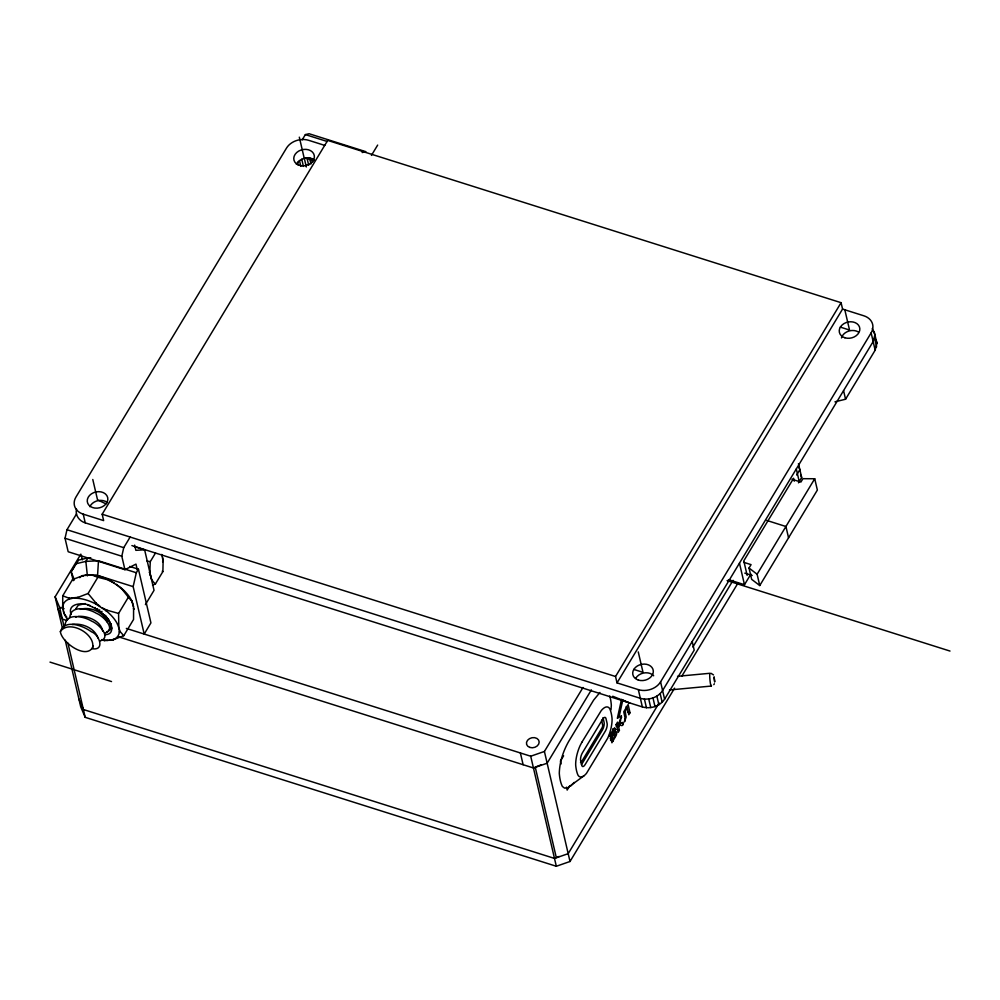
<?xml version="1.0" encoding="UTF-8"?>
<svg xmlns="http://www.w3.org/2000/svg" width="1000" height="1000" viewBox="0 0 1000 1000"><rect width="100%" height="100%" fill="white"/><g stroke="black" fill="none" stroke-linecap="round" stroke-linejoin="round"><path stroke-width="1.5" d="M65.062 625.413C65.838 612.212 84.175 616.413 91.7 621.163C98.175 623.538 112.188 637.2 100.225 640.925M69.787 617.587C70.562 604.388 88.9 608.575 96.425 613.337C102.9 615.7 116.912 629.362 104.938 633.1M110.2 622.537C94.038 601.375 124.35 634.35 104.675 634.712M114.237 582.95L107.062 579.587L97.85 577.275L88.075 593.5L77.975 597.388L77.962 598.312A31.637 15.75 31.1 0 1 95.65 603.9L106.213 610.812A31.637 15.75 31.1 0 1 117.513 624.175L120.188 631.663L123.763 635.7L133.55 619.475L133.6 607.275L131.688 600.688A31.637 15.75 31.1 0 0 120.388 587.325L109.812 580.413A31.637 15.75 31.1 0 0 92.125 574.825L82.725 575.662L72.513 579.575L62.737 595.8L62.688 608.075L64.588 614.587A31.637 15.75 31.1 0 0 67.75 619.663M129.7 566.45L138.438 569.212L150.925 622.9L144.2 634.05L133.162 586.638L97.562 575.375L98.475 560.775L85.862 561.388L76.487 563.638M611.013 709.775L611.325 705.288A56.062 21.188 -72.5 0 0 609.75 695.987M116.363 584.338L122.375 589.587L128.375 597.225L118.588 613.45L118.812 627.413M155.488 553.038L150.287 561.65C150 569.038 148.55 578.913 155.463 583.888L162.887 571.587L163.113 561.25L161.863 554.7M93.338 645.9C87.737 660.95 61.575 642.7 60.362 631.575C68.9 618.925 96.363 634.163 92.475 648.188M102.725 631.125C100.887 620.887 87.775 615.662 78.263 616.362M76.537 509.137C74.887 515.262 79.463 521.188 85.237 522.85L640.35 698.312C648.4 700.65 657.95 697.712 662.6 690.562L873.162 341.575L874.925 334.738L872.262 328.488M834.963 401.825L845.562 399.237L875.163 350.188L876.925 343.363L874.125 331.438M75.638 609.062L78.288 605.2L85.312 603.575M92.55 607.038L99.138 610.85L104.95 615.65L97.2 609.637L97.45 608.675L96.762 609.4M94.9 608.325L95.05 607.513L94.712 608.2M99.125 610.9L99.775 609.975L98.95 610.788M612.737 729.725L612.962 728.575M60.362 631.575C64.837 618.5 83.4 625.9 91.375 631.763C99.425 634.6 105.35 651.062 91.95 648.7M137.363 570.112L135.975 564.113L124.938 569.688L68.175 551.75L65.037 538.275L66.975 529.725L76.513 513.913M124.938 569.688L121.8 556.225L123.737 547.663L130.1 537.125M133.162 586.638L136.312 572.737L138.438 569.212M95.913 602.975L95.65 603.9L96.025 603.1L88.075 593.5M612.775 739.3C616.025 736.4 616.112 729.137 612.275 737.138L612.775 739.3L610.225 738.487M611.987 735.913L614.125 730.537L611.55 734.05L611.987 735.913L609.425 735.1M96.95 609.5L97.45 608.675M302.2 139.85L305.375 134.588L309.113 133.737L365.875 151.688L362.137 152.525M324.8 145.412L308.75 140.338A16.712 13.05 -13.1 0 0 286.512 148.088L75.95 497.075A16.712 13.05 -13.1 0 0 83.225 514.15L103.65 520.612L102.163 514.225L327.7 140.412L841.075 302.688L842.562 309.075L617.025 682.887L638.325 689.625A16.712 13.05 -13.1 0 0 660.575 681.875L871.137 332.887A16.712 13.05 -13.1 0 0 863.863 315.8L842.562 309.075M62.425 628.15L55.125 596.8L80.862 554.138M74.438 566.462L71.137 571.775L73.2 580.625M90.787 557.737L87.987 557.875L85.862 561.388L87.387 575.875M371.438 155.387L377.663 145.087M145.4 604.65L154.037 590.325L144.613 549.788L134.425 546.575M126.337 628.413L530.712 756.225L544.412 751.462L583.013 687.463M591.388 689.875L547.137 763.213L533.45 767.975L118.812 636.912M563.612 755.8L560.413 761.087L561.087 763.988M617.025 682.887L615.538 676.5L841.075 302.688M569.55 786.1L567.163 790.062L566.487 787.163M610.9 734.375L609.712 736.338L612.275 737.138M618.3 725.5L621.388 715.688L620.025 723.5L623.013 722.375L623.362 723.838C622.463 728.075 619.388 722.712 618.638 726.963L619.412 730.325L618.212 732.312L616.312 724.137L617.513 722.15L618.3 725.5L615.737 724.688M630.013 712.75L628.812 714.75L627.25 708.037L625.163 711.5L626.163 717.013L624.487 721.925L625 717.738L623.763 711.775L628.112 704.575L630.013 712.75L627.463 711.95M659.087 703L568.188 853.662L554.5 858.425L83.375 709.513L78.913 699M692.875 647L733.088 580.337M796.637 475.012L799.862 469.675L798.737 467.05M131.888 545.575L642.362 706.925C650.413 709.262 659.95 706.325 664.6 699.175L694.2 650.125L692.2 641.513M65.225 640.212L80.725 706.838L85.2 717.337L556.325 866.263L570.013 861.488L674.587 688.162M681.825 676.162L738.138 582.837M798.462 482.837L801.675 477.512L798.45 463.65M792 479.263L800.888 482.062L802.938 478.688L814.725 478.75L817.362 490.062L759.75 585.55L751.663 579.338L749.025 568.025L751.075 564.637L743.662 562.3M728.438 579.65L744.475 584.712L750.875 574.1M759.75 585.55L757.113 574.237L814.725 478.75M713.812 684.65L714.35 683.775M106.013 503.862L107.25 501.85A10.412 8.125 -13.1 0 0 103.438 492.663L101.05 491.887A10.412 8.125 -13.1 0 0 88.188 497.3A10.412 8.125 -13.1 0 0 92.425 507.5A10.412 8.125 -13.1 0 0 106.013 503.862L97.55 499.925L92.788 479.487M296.413 164.338C299.475 158.138 308.575 156.05 314.012 160.338M106.825 610.15L106.213 610.812L106.825 610.15L118.588 613.45M599.925 692.475L593.587 700.163L568.5 741.75C563.138 751.35 559.612 762.163 559.288 773.213A56.062 21.188 -72.5 0 0 562.362 786.438L564.55 788.112L567.388 787.975L584.012 775.75M570.675 786.038L574.188 782.412M101.025 612.275L101.988 611.375M108.438 631.1L111.062 627.438L110.113 622.388M150.05 571.838L149.225 572.375L150.062 571.987M118.35 623.663L117.513 624.175L118.35 623.787M152.537 585.225L155.463 583.888M123.763 635.7L113.675 639.587L104.15 640.45A31.637 15.75 31.1 0 1 102.088 640.2M107.638 631.438L106.688 631.737M540.925 764.887L535.25 767.15L556.3 857.6L559.138 856.475M80.3 609.362C90.4 606.213 104 612.288 107.513 622.413M75.575 617.2L76.838 616.688M120.15 631.575L119.312 631.888A31.637 15.75 31.1 0 1 112.925 639.65L109.8 640.375M120.188 631.663L119.312 631.888L119.175 628.962M87.987 557.875L78.612 560.112L71.137 571.775L74.35 579.775M62.737 595.8L69.025 598.2L77.975 597.388M72.112 624.525C82.025 622.7 94.725 628.188 98.062 638.075M72.325 598.35L69.175 599.113A31.637 15.75 31.1 0 0 62.8 606.875L62.962 609.763M84.862 575.188L86.487 574.888M91.662 574.888L88.263 574.738M113.812 639.55L112.925 639.65L113.675 639.587M677.562 676.3L710.025 673.275A6.425 0.688 84.7 0 0 710.088 681.188A6.425 0.688 84.7 0 0 711.462 685.387M669.488 689.963L711.225 686.062M83.35 575.612L82.613 575.688L83.35 575.612A31.637 15.75 31.1 0 0 81.975 576.175M104.812 640.413L104.15 640.45L108.025 640.537M144.613 549.788L135.875 550.337L134.662 545.112M94.65 575.525L97.562 575.375M74.1 598.188L77.962 598.312L77.862 597.425M146.9 560.988L150.287 561.65M91.562 574.875L97.85 577.275M104.712 640.4L101.562 639.6M90.138 605.625C83.162 602.075 66.65 603.162 71.162 614.55M305.375 134.588L327.212 141.488M308.8 157.637L313.163 159.012M313.188 160.5L304.075 157.613L299.312 137.175M840.337 327.125L849.538 330.037L844.775 309.6M766.812 520.45L785.925 526.5L788.55 537.812M744.812 573.15L752.225 575.487M727.113 580.612L950 651.062M633.812 669.438L643.012 672.337L638.25 651.9M102.163 514.225L615.538 676.5M66.975 529.725L123.737 547.663M65.037 538.275L121.8 556.225M619.163 716.338L621.725 717.15M619.938 722.325L622.5 723.138M623.362 723.838L620.8 723.037L619.412 724.975L618.538 724.8M98.475 560.775L136.312 572.737M616.938 724.737L619.5 725.55M616.087 726.162L618.638 726.963M616.862 729.513L619.412 730.325M613.112 740.763L610.487 740.088L613.038 740.9M55.125 596.8L59.6 607.312L64.062 608.725M66.787 620.462L62.337 619.062L57.862 608.55M50 662.113L111.525 681.562M711.025 673.312L713.512 674.925M612.325 732.775L613.612 733.213M87.688 604.938L92.413 606.962M621.4 699.362L629.862 703.175L612.725 696.25M106.675 610.087L102.2 607.788M162.237 571.2L162.887 571.587M128.375 597.225L131.938 601.275M72.513 579.575L73.662 580.438M100.075 606.388L96.025 603.1M749.025 568.025L757.113 574.237M66.775 617.188L64.375 614.075M614.038 734.212L614.975 735.55M109.213 620.812L108.713 619.963L109.113 620.675M107.875 618.938L107.788 618.65M111.4 625.688L110.95 624.825L111.438 625.825M110.887 624.062L110.525 623.362L110.95 624.212M111.662 627.225L111.125 626.188L111.675 627.362M111.4 630L110.75 628.575L111.375 630.112M62.512 606.25L62.8 606.875L62.5 606.138M131.688 600.688L132.963 603.962M800.562 474.888L801.675 477.512M163.113 561.25L162.662 557.625M133.775 609.138L133.488 608.4L133.775 609.275M149.938 574.012L150.512 575.6M161.75 554.438L162.3 556.075M63.325 611.312L63.875 612.938M163.125 561.4L162.825 560.5A31.637 15.75 31.1 0 1 162.638 561.838M68.925 598.188L69.175 599.113L69.025 598.2M876.137 340.05L876.925 343.363M874.587 338.2L876.6 346.812M871.137 332.887L875.163 350.188M843.562 390.625L845.562 399.237M796.3 468.963L799.3 481.887M794.275 481.188L793.6 478.288L743.787 560.862L747.163 575.4M739.463 563.175L744.475 584.712M660.575 681.875L664.6 699.175M660.163 693.625L662.163 702.237M656.875 696.15L658.888 704.762M652.987 697.975L654.987 706.587M648.737 698.988L650.738 707.6M644.425 699.1L646.438 707.712M638.325 689.625L642.362 706.925M626.2 706.5L626.825 709.225M602.987 717.65L604.087 722.35A5.787 2.188 -72.5 0 1 602.312 730.175L582.15 763.587A5.787 2.188 -72.5 0 1 581.45 764.587M601.575 720.175L602.688 725.238A2.537 0.963 -72.5 0 1 602.137 727.65L581.388 762.05A2.537 0.963 -72.5 0 1 580.525 762.475M544.412 751.462L570.013 861.488M530.712 756.225L556.325 866.263M520.388 752.962L523.125 764.712M312.025 159.062L312.688 161.938M309.637 158.287L310.975 164.025M307.013 158.05L308.688 165.225M304.325 158.375L306.325 166.988M301.75 159.238L303.425 166.425M299.488 160.588L300.812 166.337M297.663 162.325L298.325 165.2M83.225 514.15L85.237 522.85M81.325 555.275L82.387 559.837M59.6 607.312L64.088 626.6M67.95 643.175L85.2 717.337M133.325 605.525L133.488 606.975M150.875 577.163L151.025 578.663M841.475 337.925A10.412 8.125 -13.1 0 1 858.45 332.013M89.875 506.688A10.412 8.125 -13.1 0 1 103.075 500.588L105.463 501.35A10.412 8.125 -13.1 0 1 107.45 502.625M635.837 678.125A10.412 8.125 -13.1 0 1 653.675 675.788M79.7 577.688A31.637 15.75 31.1 0 1 80.763 576.875M111.662 628.675L111.062 627.438L111.662 628.787M714.112 677.113L714.675 681.762L714.112 677.113M615.525 729.375L614.275 733.088L615.763 731.363L616.625 732.062A3.113 1.175 -72.5 0 1 616.025 735.75L611.912 742.763L610.013 734.587L614.6 727.738L615.525 729.375M621.25 700.612L617.362 718.288L619 717.225L622.737 700.225L621.25 700.612M581.862 742.262L580.05 745.738A20.213 7.638 -72.5 0 0 575.675 765.05A48.163 18.212 -72.5 0 0 578.05 775.263A20.213 7.638 -72.5 0 0 586.475 773.363L607.7 738.188A20.213 7.638 -72.5 0 0 612.075 718.875A48.163 18.212 -72.5 0 0 609.7 708.65A20.213 7.638 -72.5 0 0 601.263 710.562L581.862 742.262M602.587 719.375L582.425 752.8A5.787 2.188 -72.5 0 0 580.65 760.612L581.75 765.312A5.787 2.188 -72.5 0 0 585.163 764.538L605.325 731.125A5.787 2.188 -72.5 0 0 607.087 723.3L606 718.6A5.787 2.188 -72.5 0 0 602.587 719.375M313.762 159.588L312.512 161.588A10.412 8.125 -13.1 0 1 300.538 165.637L298.15 164.862A10.412 8.125 -13.1 0 1 295.15 154.288A10.412 8.125 -13.1 0 1 308.45 149.787A10.412 8.125 -13.1 0 1 313.762 159.588M529.788 747.412A6.425 5.012 -13.1 0 0 539.175 741.975A6.425 5.012 -13.1 0 0 529.475 738.662A6.425 5.012 -13.1 0 0 529.788 747.412M844.875 337.762A10.412 8.125 -13.1 0 0 859.837 328.688A10.412 8.125 -13.1 0 0 843.9 323.65A10.412 8.125 -13.1 0 0 844.875 337.762M638.35 680.075A10.412 8.125 -13.1 0 0 653.312 670.987A10.412 8.125 -13.1 0 0 637.375 665.962A10.412 8.125 -13.1 0 0 638.35 680.075"/></g></svg>
